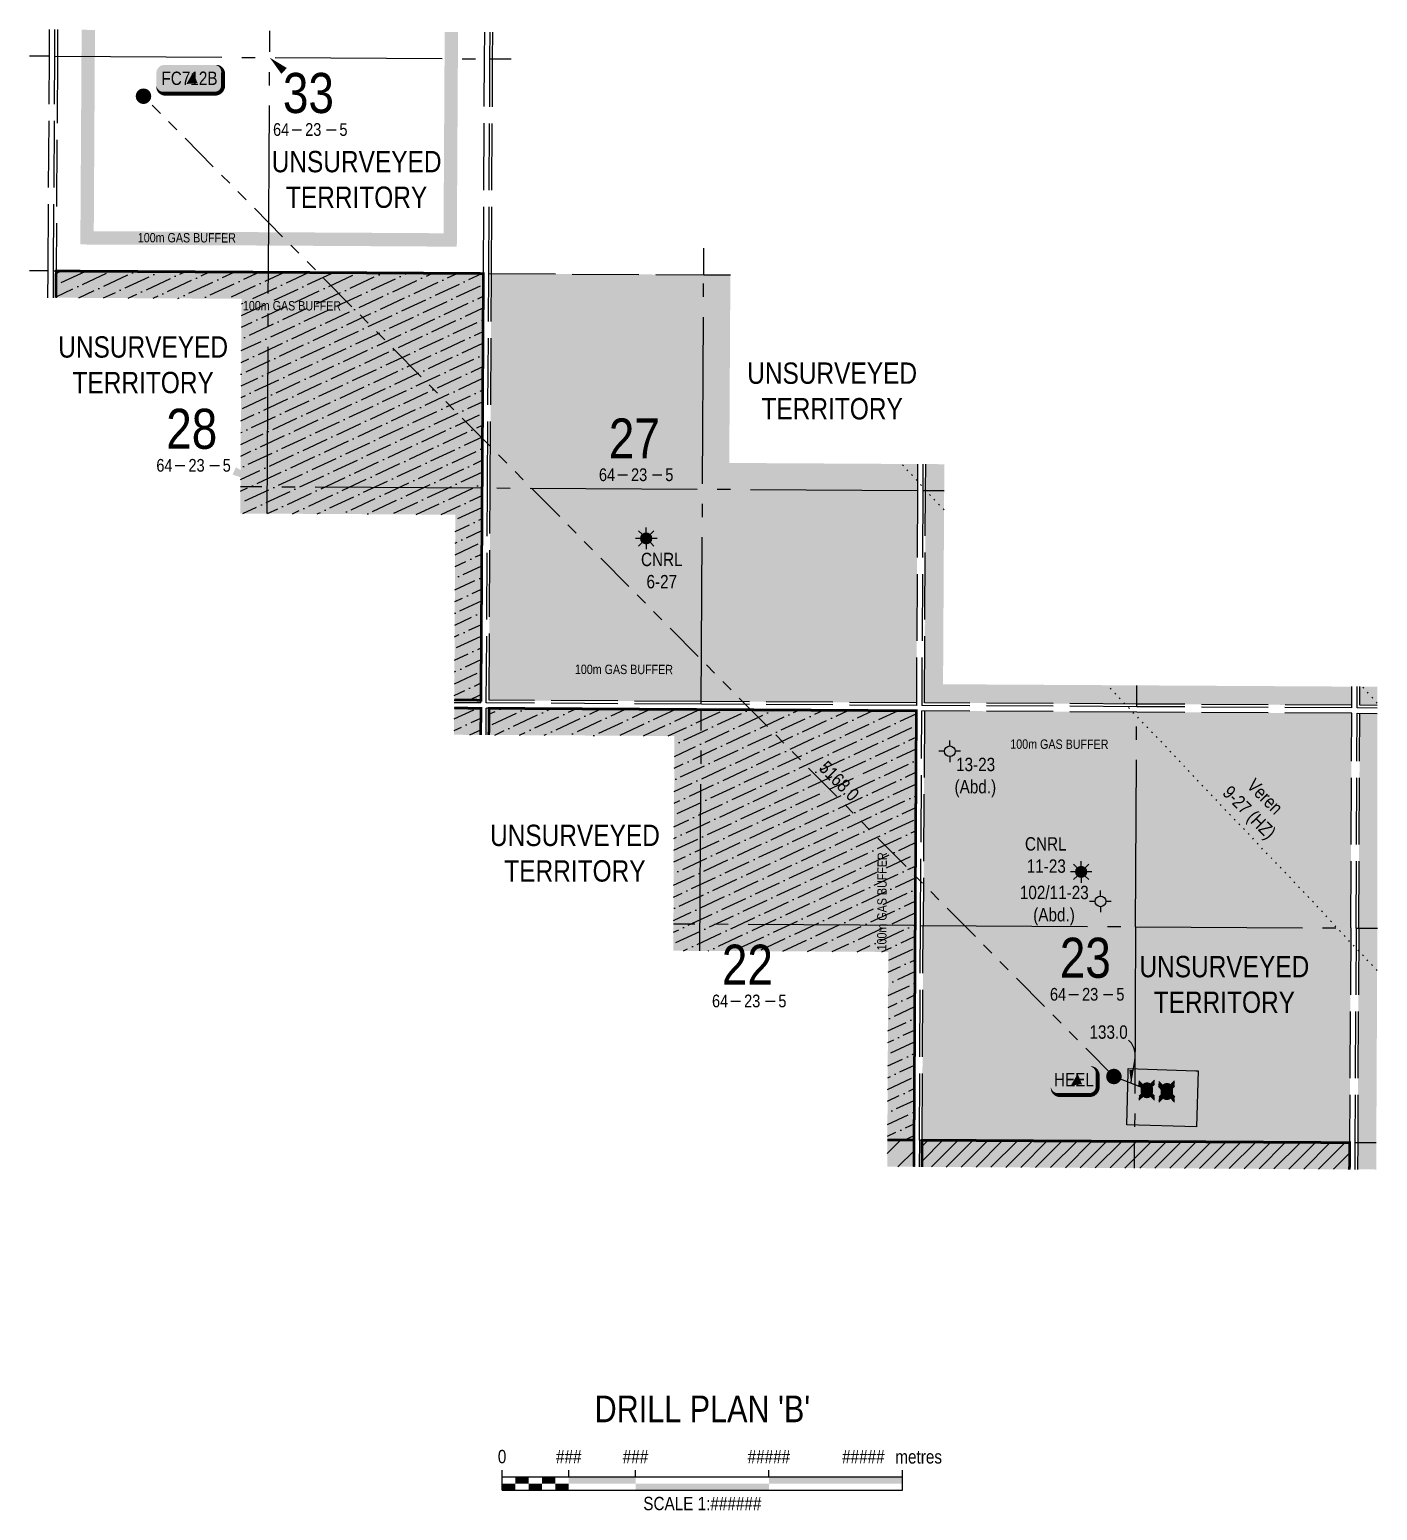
# Model space of a CAD drawing. Header units: inches. Extents: x 464475 to 485921, y 6038951 to 6050475.
# Drawn here: x 472596 to 473606, y 6040362 to 6041471 of the extents above; entities that cross this region are included whole.
import ezdxf
from ezdxf.enums import TextEntityAlignment as Align

# ---------------------------------------------------------------- set-up
doc = ezdxf.new("R2010")
doc.units = ezdxf.units.IN
doc.header["$LTSCALE"] = 5
for name, pattern in [('foc-DOT', [1, 0.2, -0.8]), ('foc-DRILLPATH', [14.75, 6, -1.75, 1.75, -1.75, 1.75, -1.75]), ('foc-QUARTERLINE', [33, 25, -3, 2, -3]), ('foc-UNSURVEYED', [12.5, 10, -2.5])]:
    doc.linetypes.add(name, pattern=pattern)
for name, color, linetype in [('10', 1, 'Continuous'), ('9', 3, 'Continuous'), ('ABADATA-DRILL-T', 8, 'Continuous'), ('AS-DRILL', 8, 'foc-DOT'), ('AS-DRILL-T', 8, 'Continuous'), ('AS-TARGET-GAS', 182, 'Continuous'), ('AS-TARGET-GAS-H', 181, 'Continuous'), ('DETAIL-T', 7, 'Continuous'), ('H-CP', 51, 'Continuous'), ('H-MOCL', 111, 'Continuous'), ('L-2', 7, 'Continuous'), ('L-BD', 7, 'Continuous'), ('L-MON', 1, 'Continuous'), ('L-QSEC', 8, 'foc-QUARTERLINE'), ('L-SECLBL', 7, 'Continuous'), ('L-UNS-T', 3, 'Continuous'), ('L-USEC', 7, 'foc-UNSURVEYED'), ('P-PDRILLPATH', 12, 'foc-DRILLPATH'), ('P-PROPOSED', 10, 'Continuous'), ('P-PROPOSED-H', 21, 'Continuous'), ('P-TEMP-HUSKY-NO CUT-H', 104, 'Continuous')]:
    doc.layers.add(name, color=color, linetype=linetype)
doc.layers.add('D56-EXISTING DISPOSITION', color=7, linetype='Continuous', true_color=0xa347ff)
doc.styles.add('80', font='ARIALN.TTF', dxfattribs={"height": 10})
doc.styles.add('80CG', font='ARIALN.TTF', dxfattribs={"height": 10})
doc.styles.add('80L', font='ARIALN.TTF', dxfattribs={"height": 10})
doc.styles.add('SIMPLEX', font='ARIALN.TTF')
doc.dimstyles.new('Compass 5 000', dxfattribs={"dimscale": 5, "dimtxt": 9, "dimasz": 2, "dimexe": 0.2, "dimexo": 0.0625, "dimgap": 0.5, "dimtad": 0, "dimtih": 1, "dimtoh": 1, "dimzin": 0, "dimdsep": 46, "dimtxsty": '80CG', "dimcen": 0.1, "dimse1": 1, "dimse2": 1, "dimclrd": 256, "dimclrt": 256, "dimaunit": 1, "dimadec": 4, "dimazin": 0, "dimtfac": 0.06, "dimtofl": 0, "dimtmove": 0, "dimatfit": 1, "dimfxl": 0.2, "dimtolj": 1, "dimtzin": 0, "dimlwd": -1, "dimarcsym": 0})
pattern_1 = [(25, (-33293.554, 10185.4706), (9.229754603, 13.057325538), [19.833232416, -3.966646483, 0, -3.966646483])]

# ---------------------------------------------------------------- blocks, each defined once
blk = doc.blocks.new('*U495')
at = {"color": 0}
for p, q in [((-150, 0), (-150, 15)), ((-100, 10), (-100, 15)), ((-50, 10), (-50, 15)), ((50, 10), (50, 15)), ((150.2, 0), (150.2, 15)), ((-150, 10), (150.2, 10)), ((-150, 0), (150.2, 0))]:
    blk.add_line(p, q, dxfattribs=at)
for points in [[(-150, 5), (-140, 5), (-150, 0), (-140, 0)], [(-140, 10), (-130, 10), (-140, 5), (-130, 5)], [(-130, 5), (-120, 5), (-130, 0), (-120, 0)], [(-120, 10), (-110, 10), (-120, 5), (-110, 5)], [(-110, 5), (-100, 5), (-110, 0), (-100, 0)], [(-100, 10), (-50, 10), (-100, 5), (-50, 5)], [(-50, 5), (50, 5), (-50, 0), (50, 0)], [(50, 10), (150.2, 10), (50, 5), (150.2, 5)]]:
    blk.add_solid(points, dxfattribs=at)
at = {"color": 0, "style": '80'}
blk.add_text('metres', height=10, dxfattribs=at).set_placement((162.2, 20), align=Align.CENTER)
at = {"color": 0, "char_height": 10, "style": '80'}
for s, insert, attachment_point in [('0', (-150, 30.2), 2), ('###', (-100, 30.2), 2), ('###', (-50, 30.2), 2), ('#####', (50, 30.2), 2), ('#####', (136.7, 30.2), 3), ('SCALE 1:######', (0.1, -5), 2)]:
    blk.add_mtext(s, dxfattribs=dict(at, insert=insert, attachment_point=attachment_point))
blk = doc.blocks.new('WC')
at = {"layer": 'L-MON'}
h = blk.add_hatch(color=255, dxfattribs=at)
h.dxf.hatch_style = 1
edge = h.paths.add_edge_path()
edge.add_arc((0, 0), 0.9, 0, 360)
at = {"layer": 'L-MON', "color": 240, "flags": 128}
for points in [[(-0.62, 0.5), (-1.23, 1.12)], [(0.52, 0.61), (1.13, 1.21)], [(-1.18, -1.18), (-0.56, -0.57)], [(1.16, -1.18), (0.56, -0.57)]]:
    blk.add_lwpolyline(points, dxfattribs=at)
at = {"layer": 'L-MON', "color": 240}
for radius in [0.8, 0.373]:
    blk.add_circle((0, 0), radius, dxfattribs=at)
blk = doc.blocks.new('plbh')
at = {"layer": 'L-MON'}
h = blk.add_hatch(color=255, dxfattribs=at)
h.dxf.hatch_style = 1
edge = h.paths.add_edge_path()
edge.add_arc((0, 0), 1.16, 0, 360)
h = blk.add_hatch(color=256, dxfattribs=at)
h.dxf.hatch_style = 1
h.paths.add_polyline_path([(-0.96, 0, 1), (0.96, 0, 1)])
h.paths.add_polyline_path([(0.91, 0, -1), (-0.91, 0, -1)], flags=16)
h.paths.add_polyline_path([(0.45, 0, -1), (-0.45, 0, -1)], flags=0)
h = blk.add_hatch(color=256, dxfattribs=at)
h.dxf.hatch_style = 1
h.paths.add_polyline_path([(-0.45, 0, 1), (0.45, 0, 1)])
h.paths.add_polyline_path([(0.4, 0, -1), (-0.4, 0, -1)], flags=16)
at = {"layer": 'L-MON', "color": 240}
for radius in [0.96, 0.91, 0.45, 0.4]:
    blk.add_circle((0, 0), radius, dxfattribs=at)
blk = doc.blocks.new('L-SECLBL')
at = {"layer": '9', "color": 7}
for p, q in [((-5.1, -27.8), (-12.3, -27.8)), ((20.7, -27.8), (13.5, -27.8))]:
    blk.add_line(p, q, dxfattribs=at)
at = {"layer": '10', "color": 2, "style": 'SIMPLEX'}
blk.add_attdef('SEC', text='', height=30, dxfattribs=at).set_placement((0, 0), align=Align.MIDDLE)
at = {"layer": '10', "color": 5, "style": '80L'}
blk.add_attdef('TWP', text='', height=9.5, dxfattribs=at).set_placement((-14.4, -27.4), align=Align.MIDDLE_RIGHT)
blk.add_attdef('RGE', text='', height=9.5, dxfattribs=at).set_placement((3.6, -27.4), align=Align.MIDDLE_CENTER)
blk.add_attdef('MER', text='', height=9.5, dxfattribs=at).set_placement((23.2, -27.4), align=Align.MIDDLE_LEFT)
blk = doc.blocks.new('GAS')
h = blk.add_hatch(color=255)
h.dxf.hatch_style = 1
edge = h.paths.add_edge_path()
edge.add_arc((0, 0), 0.9, 0, 360)
for p, q in [((-0.81, 0), (-1.62, 0)), ((-0.57, 0.57), (-1.14, 1.14)), ((0, 0.81), (0, 1.62)), ((0.57, 0.57), (1.14, 1.14)), ((1.62, 0), (0.81, 0)), ((-0.57, -0.57), (-1.14, -1.14)), ((0, -0.81), (0, -1.62)), ((1.14, -1.14), (0.57, -0.57))]:
    blk.add_line(p, q)
blk.add_circle((0, 0), 0.8)
blk = doc.blocks.new('GABD')
for p, q in [((-0.81, 0), (-1.62, 0)), ((0, 0.81), (0, 1.62)), ((1.62, 0), (0.81, 0)), ((0, -0.81), (0, -1.62))]:
    blk.add_line(p, q)
blk.add_circle((0, 0), 0.8)
blk = doc.blocks.new('*U501')
h = blk.add_hatch(color=254)
edge = h.paths.add_edge_path()
edge.add_line((-19, -11.5), (19, -11.5))
edge.add_arc((19, -5.5), 6, 270, 360)
edge.add_line((25, -5.5), (25, 4))
edge.add_arc((19, 4), 6, 0, 90)
edge.add_line((19, 10), (-19, 10))
edge.add_arc((-19, 4), 6, 90, 180)
edge.add_line((-25, 4), (-25, -5.5))
edge.add_arc((-19, -5.5), 6, 180, 270)
at = {"color": 1, "flags": 128}
blk.add_lwpolyline([(-19, -11.5, 3, 3, 0), (19, -11.5, 3, 3, 0.414214), (25, -5.5, 3, 3, 0), (25, 4, 3, 0, 0.414214), (19, 10, 0, 0, 0), (-19, 10, 0, 0, 0.414214), (-25, 4, 0, 0, 0), (-25, -5.5, 0, 3, 0.414214)], format="xyseb", close=True, dxfattribs=at)
blk.add_lwpolyline([(5.8, -3.4, 0, 10, 0), (0, 0, 5, 5, 0)], format="xyseb", dxfattribs=at)
at = {"color": 1, "style": '80'}
blk.add_attdef('ENTER_TEXT_001', (-36, -5), '', height=10, dxfattribs=at)
blk = doc.blocks.new('*U508')
h = blk.add_hatch(color=254)
edge = h.paths.add_edge_path()
edge.add_line((-11.5, -11.5), (11.5, -11.5))
edge.add_arc((11.5, -5.5), 6, 270, 360)
edge.add_line((17.5, -5.5), (17.5, 4))
edge.add_arc((11.5, 4), 6, 0, 90)
edge.add_line((11.5, 10), (-11.5, 10))
edge.add_arc((-11.5, 4), 6, 90, 180)
edge.add_line((-17.5, 4), (-17.5, -5.5))
edge.add_arc((-11.5, -5.5), 6, 180, 270)
at = {"color": 1, "flags": 128}
blk.add_lwpolyline([(-11.5, -11.5, 3, 3, 0), (11.5, -11.5, 3, 3, 0.414214), (17.5, -5.5, 3, 3, 0), (17.5, 4, 3, 0, 0.414214), (11.5, 10, 0, 0, 0), (-11.5, 10, 0, 0, 0.414214), (-17.5, 4, 0, 0, 0), (-17.5, -5.5, 0, 3, 0.414214)], format="xyseb", close=True, dxfattribs=at)
blk.add_lwpolyline([(5.8, -3.4, 0, 10, 0), (0, 0, 5, 5, 0)], format="xyseb", dxfattribs=at)
at = {"color": 1, "style": '80'}
blk.add_attdef('ENTER_TEXT_001', (-36, -5), '', height=10, dxfattribs=at)

msp = doc.modelspace()

# ---------------------------------------------------------------- hatches: boundary and pattern name
at = {"layer": 'AS-TARGET-GAS-H'}
h = msp.add_hatch(color=256, dxfattribs=at)
h.dxf.hatch_style = 1
h.paths.add_polyline_path([(472917.14, 6041468.978), (472907.146, 6041469.036), (472906.286, 6041318.227), (472644.379, 6041319.764), (472645.284, 6041470.564), (472635.29, 6041470.622), (472634.324, 6041309.828), (472916.224, 6041308.174)])
h = msp.add_hatch(color=256, dxfattribs=at)
h.dxf.hatch_style = 1
h.paths.add_polyline_path([(472916.005, 6041268.195), (472755.056, 6041269.14), (472754.998, 6041259.145), (472905.954, 6041258.259), (472905.102, 6041107.448), (472915.097, 6041107.389)])
h = msp.add_hatch(color=256, dxfattribs=at)
h.dxf.hatch_style = 1
h.paths.add_polyline_path([(473241.293, 6041145.468), (473231.298, 6041145.526), (473230.503, 6040994.717), (472968.465, 6040996.244), (472969.943, 6041257.885), (473120.891, 6041257.006), (473120.949, 6041267), (472960.005, 6041267.938), (472958.414, 6040986.308), (473240.444, 6040984.664)])
h = msp.add_hatch(color=256, dxfattribs=at)
h.dxf.hatch_style = 1
h.paths.add_polyline_path([(473240.213, 6040940.664), (473079.2, 6040941.603), (473079.145, 6040931.608), (473230.165, 6040930.728), (473229.37, 6040779.917), (473239.364, 6040779.859)])
h = msp.add_hatch(color=256, dxfattribs=at)
h.dxf.hatch_style = 1
h.paths.add_polyline_path([(473566.259, 6040938.774), (473284.212, 6040940.409), (473282.726, 6040658.776), (473564.878, 6040657.138)])
h.paths.add_polyline_path([(473554.933, 6040667.191), (473292.774, 6040668.712), (473294.154, 6040930.356), (473556.215, 6040928.837)], flags=16)
at = {"layer": 'H-CP'}
h = msp.add_hatch(color=256, dxfattribs=at)
h.dxf.hatch_style = 1
h.paths.add_polyline_path([(472616.225, 6041289.932), (472616.105, 6041269.943), (472755.052, 6041269.138), (472754.12, 6041108.324), (472915.097, 6041107.415), (472914.313, 6040968.586), (472934.302, 6040968.469), (472936.107, 6041288.067)])
h = msp.add_hatch(color=256, dxfattribs=at)
h.dxf.hatch_style = 1
h.paths.add_polyline_path([(473101.076, 6041287.106), (472942.139, 6041288.032), (472940.334, 6040968.434), (473260.339, 6040966.569), (473261.176, 6041125.363), (473100.198, 6041126.301)])
h = msp.add_hatch(color=256, dxfattribs=at)
h.dxf.hatch_style = 1
h.paths.add_polyline_path([(473261.282, 6041145.352), (473120.245, 6041146.174), (473121.065, 6041286.989), (473101.076, 6041287.106), (473100.198, 6041126.301), (473261.176, 6041125.363)])
h = msp.add_hatch(color=256, dxfattribs=at)
h.dxf.hatch_style = 1
h.paths.add_polyline_path([(473281.281, 6041145.235), (473267.313, 6041145.317), (473267.208, 6041125.328), (473281.165, 6041125.247)])
h = msp.add_hatch(color=256, dxfattribs=at)
h.dxf.hatch_style = 1
h.paths.add_polyline_path([(473267.208, 6041125.328), (473281.165, 6041125.247), (473280.326, 6040980.411), (473425.438, 6040979.57), (473425.367, 6040965.612), (473266.37, 6040966.534)])
h = msp.add_hatch(color=256, dxfattribs=at)
h.dxf.hatch_style = 1
h.paths.add_polyline_path([(473586.444, 6040978.637), (473425.438, 6040979.57), (473425.367, 6040965.612), (473586.375, 6040964.679)])
h = msp.add_hatch(color=256, dxfattribs=at)
h.dxf.hatch_style = 1
h.paths.add_polyline_path([(473605.45, 6040978.526), (473592.476, 6040978.602), (473592.407, 6040964.644), (473605.457, 6040964.569)])
h = msp.add_hatch(color=256, dxfattribs=at)
h.dxf.hatch_style = 1
h.paths.add_polyline_path([(472914.279, 6040962.554), (472934.268, 6040962.437), (472934.155, 6040942.448), (472914.166, 6040942.557)])
h = msp.add_hatch(color=256, dxfattribs=at)
h.dxf.hatch_style = 1
h.paths.add_polyline_path([(473258.611, 6040638.926), (473238.622, 6040639.043), (473239.365, 6040779.937), (473078.322, 6040780.786), (473079.2, 6040941.656), (472940.187, 6040942.413), (472940.3, 6040962.402), (473260.307, 6040960.537)])
h = msp.add_hatch(color=256, dxfattribs=at)
h.dxf.hatch_style = 1
h.paths.add_polyline_path([(473266.338, 6040960.502), (473264.643, 6040638.891), (473584.769, 6040637.033), (473586.346, 6040958.647)])
h = msp.add_hatch(color=256, dxfattribs=at)
h.dxf.hatch_style = 1
h.paths.add_polyline_path([(473605.461, 6040958.577), (473592.378, 6040958.625), (473591.589, 6040797.822), (473605.547, 6040797.781)])
h = msp.add_hatch(color=256, dxfattribs=at)
h.dxf.hatch_style = 1
h.paths.add_polyline_path([(473605.547, 6040797.781), (473591.59, 6040797.822), (473590.801, 6040637.019), (473604.759, 6040636.987)])
h = msp.add_hatch(color=256, dxfattribs=at)
h.dxf.hatch_style = 1
h.paths.add_polyline_path([(473604.759, 6040636.987), (473590.801, 6040637.019), (473590.801, 6040636.998), (473590.703, 6040617.009), (473604.66, 6040616.927)])
at = {"layer": 'H-MOCL'}
h = msp.add_hatch(color=256, dxfattribs=at)
h.dxf.hatch_style = 1
h.paths.add_polyline_path([(473238.622, 6040639.043), (473258.611, 6040638.926), (473258.505, 6040618.937), (473238.516, 6040619.053)])
h = msp.add_hatch(color=256, dxfattribs=at)
h.dxf.hatch_style = 1
h.paths.add_polyline_path([(473264.642, 6040638.891), (473584.769, 6040637.033), (473584.664, 6040617.044), (473264.537, 6040618.902)])
at = {"layer": 'P-PROPOSED-H'}
h = msp.add_hatch(color=256, dxfattribs=at)
h.dxf.hatch_style = 1
h.paths.add_polyline_path([(473417.821, 6040650.268), (473418.936, 6040689.515), (473418.989, 6040692.484), (473469.584, 6040690.836), (473471.306, 6040690.791), (473470.113, 6040648.782)])
at = {"layer": 'P-TEMP-HUSKY-NO CUT-H', "true_color": 0x0582ff}
h = msp.add_hatch(dxfattribs=at)
h.set_pattern_fill('ANSI36', color=150, scale=2.498675, angle=340)
h.set_pattern_definition(pattern_1)
h.paths.add_polyline_path([(472754.12, 6041108.324), (472915.097, 6041107.415), (472914.313, 6040968.586), (472934.302, 6040968.469), (472936.107, 6041288.067), (472616.23, 6041289.932), (472616.105, 6041269.943), (472755.052, 6041269.138)])
h = msp.add_hatch(dxfattribs=at)
h.set_pattern_fill('ANSI36', color=150, scale=2.498675, angle=340)
h.set_pattern_definition(pattern_1)
h.paths.add_polyline_path([(472914.166, 6040942.557), (472914.279, 6040962.554), (472934.268, 6040962.437), (472934.155, 6040942.448)])
h = msp.add_hatch(dxfattribs=at)
h.set_pattern_fill('ANSI36', color=150, scale=2.498675, angle=340)
h.set_pattern_definition(pattern_1)
h.paths.add_polyline_path([(473078.322, 6040780.786), (473079.2, 6040941.656), (472940.187, 6040942.413), (472940.3, 6040962.402), (473260.307, 6040960.537), (473258.611, 6040638.926), (473238.622, 6040639.043), (473239.365, 6040779.937)])
at = {"layer": 'P-TEMP-HUSKY-NO CUT-H'}
h = msp.add_hatch(dxfattribs=at)
h.set_pattern_fill('ANSI31', color=256, scale=4)
h.set_pattern_definition([(45, (378166.866, 4831789.988), (-8.98025612, 8.98025612), [])])
h.paths.add_polyline_path([(473238.516, 6040619.053), (473238.622, 6040639.043), (473258.611, 6040638.926), (473258.505, 6040618.937)])
h = msp.add_hatch(dxfattribs=at)
h.set_pattern_fill('ANSI31', color=256, scale=2.498675)
h.set_pattern_definition([(45, (-33293.554, 10185.4706), (-5.609685254, 5.609685254), [])])
h.paths.add_polyline_path([(473264.642, 6040638.891), (473584.769, 6040637.033), (473584.664, 6040617.044), (473264.537, 6040618.902)])

# ---------------------------------------------------------------- linework, layer by layer
at = {"layer": 'AS-DRILL'}
msp.add_line((473285.372, 6040930.186), (473285.372, 6040930.186), dxfattribs=at)
at = {"layer": 'AS-DRILL', "flags": 128}
for points in [[(473281.09, 6041110.95), (473279.172, 6041112.865), (473275.388, 6041116.855), (473271.683, 6041120.93), (473267.984, 6041125.029), (473264.293, 6041129.124), (473260.584, 6041133.206), (473256.883, 6041137.289), (473253.144, 6041141.32), (473249.393, 6041145.35), (473249.326, 6041145.421)], [(473605.391, 6040766.018), (473603.782, 6040767.696), (473600.005, 6040771.708), (473596.222, 6040775.727), (473592.47, 6040779.757), (473588.705, 6040783.782), (473584.877, 6040787.746), (473581.086, 6040791.744), (473577.327, 6040795.779), (473573.572, 6040799.825), (473569.85, 6040803.89), (473566.133, 6040807.944), (473562.41, 6040812.023), (473558.671, 6040816.068), (473554.852, 6040820.068), (473551.038, 6040824.05), (473547.207, 6040828.03), (473543.421, 6040832.026), (473539.664, 6040836.049), (473535.864, 6040840.043), (473532.111, 6040844.072), (473528.31, 6040848.074), (473524.45, 6040852), (473520.58, 6040855.938), (473516.791, 6040859.944), (473513.098, 6040864.027), (473509.379, 6040868.105), (473505.573, 6040872.076), (473501.697, 6040875.978), (473497.817, 6040879.889), (473493.986, 6040883.84), (473490.222, 6040887.858), (473486.477, 6040891.883), (473482.676, 6040895.871), (473478.872, 6040899.867), (473475.107, 6040903.895), (473471.322, 6040907.896), (473467.542, 6040911.904), (473463.785, 6040915.919), (473460.024, 6040919.949), (473456.252, 6040923.969), (473452.471, 6040927.978), (473448.699, 6040931.986), (473444.956, 6040936.023), (473441.181, 6040940.043), (473437.333, 6040943.993), (473433.51, 6040947.969), (473429.702, 6040951.958), (473425.84, 6040955.882), (473422.013, 6040959.848), (473418.248, 6040963.876), (473414.46, 6040967.89), (473410.685, 6040971.901), (473406.908, 6040975.915), (473403.12, 6040979.916)], [(473605.457, 6040966.244), (473602.515, 6040969.442), (473598.8, 6040973.512), (473595.139, 6040977.623), (473594.297, 6040978.591)]]:
    msp.add_lwpolyline(points, dxfattribs=at)
at = {"layer": 'D56-EXISTING DISPOSITION', "const_width": 1.999, "flags": 128}
for points in [[(472616.105, 6041269.943), (472616.225, 6041289.932), (472775.162, 6041289.012), (472936.107, 6041288.067), (472935.199, 6041127.262), (472934.302, 6040968.469), (472914.313, 6040968.586)], [(472914.279, 6040962.554), (472934.268, 6040962.437), (472934.155, 6040942.448)], [(472940.187, 6040942.413), (472940.3, 6040962.402), (473099.298, 6040961.475), (473260.307, 6040960.537), (473259.459, 6040799.731), (473258.611, 6040638.926), (473238.622, 6040639.043)], [(473238.622, 6040639.043), (473258.611, 6040638.926), (473258.505, 6040618.937)], [(473264.537, 6040618.902), (473264.643, 6040638.891), (473423.701, 6040637.968), (473584.769, 6040637.033), (473584.664, 6040617.044)]]:
    msp.add_lwpolyline(points, dxfattribs=at)
at = {"layer": 'L-QSEC'}
for p, q in [((472775.162, 6041289.012), (472776.219, 6041469.8)), ((472611.159, 6041450.773), (472596.338, 6041450.859)), ((472615.181, 6041450.749), (472937.015, 6041448.872)), ((472941.037, 6041448.849), (472957.004, 6041448.756)), ((473101.076, 6041287.106), (473101.186, 6041307.095)), ((472774.108, 6041108.211), (472775.162, 6041289.012)), ((473099.32, 6040965.497), (473101.076, 6041287.106)), ((472935.199, 6041127.262), (472754.236, 6041128.317)), ((473261.176, 6041125.363), (472939.22, 6041127.239)), ((473281.165, 6041125.247), (473265.198, 6041125.339)), ((473425.357, 6040963.602), (473425.438, 6040979.57)), ((473098.311, 6040780.681), (473099.298, 6040961.475)), ((473424.519, 6040798.774), (473425.337, 6040959.58)), ((473259.459, 6040799.731), (473078.431, 6040800.787)), ((473263.48, 6040799.708), (473424.519, 6040798.774)), ((473424.519, 6040798.774), (473423.701, 6040637.968)), ((473424.519, 6040798.774), (473585.558, 6040797.84)), ((473589.579, 6040797.828), (473605.547, 6040797.781)), ((473423.599, 6040617.979), (473423.701, 6040637.968))]:
    msp.add_line(p, q, dxfattribs=at)
at = {"layer": 'L-SECLBL', "flags": 128}
for points in [[(472776.103, 6041449.811, 0, 5.997, 0), (472786.903, 6041439.796, 0, 0, 0)], [(472774.225, 6041128.2, 0, 5.997, 0), (472749.606, 6041140.241, 0, 0, 0)], [(473100.198, 6041126.301, 0, 5.997, 0), (473083.762, 6041135.298, 0, 0, 0)], [(473098.42, 6040800.67, 0, 5.997, 0), (473114.351, 6040787.261, 0, 0, 0)], [(473424.519, 6040798.774, 0, 5.997, 0), (473410.746, 6040784.869, 0, 0, 0)]]:
    msp.add_lwpolyline(points, format="xyseb", dxfattribs=at)
at = {"layer": 'L-USEC'}
for p, q in [((472611.159, 6041450.773), (472611.28, 6041470.762)), ((472615.181, 6041450.749), (472615.302, 6041470.738)), ((472617.312, 6041470.727), (472617.191, 6041450.738)), ((472937.015, 6041448.872), (472937.129, 6041468.861)), ((472941.037, 6041448.849), (472941.151, 6041468.838)), ((472943.047, 6041448.837), (472943.161, 6041468.826)), ((472610.193, 6041289.967), (472611.159, 6041450.773)), ((472614.215, 6041289.943), (472615.181, 6041450.749)), ((472617.191, 6041450.738), (472616.225, 6041289.932)), ((472936.107, 6041288.067), (472937.015, 6041448.872)), ((472940.129, 6041288.044), (472941.037, 6041448.849)), ((472942.139, 6041288.032), (472943.047, 6041448.837)), ((472610.193, 6041289.967), (472596.338, 6041290.047)), ((472610.073, 6041269.978), (472610.193, 6041289.967)), ((472614.095, 6041269.955), (472614.215, 6041289.943)), ((472775.162, 6041289.012), (472614.215, 6041289.944)), ((472616.225, 6041289.932), (472616.105, 6041269.943)), ((472936.107, 6041288.067), (472775.162, 6041289.012)), ((472935.199, 6041127.262), (472936.107, 6041288.067)), ((472939.22, 6041127.239), (472940.129, 6041288.044)), ((472940.129, 6041288.044), (473101.076, 6041287.106)), ((472941.23, 6041127.227), (472942.139, 6041288.032)), ((473101.076, 6041287.106), (473121.065, 6041286.989)), ((473261.282, 6041145.352), (473261.176, 6041125.363)), ((473265.303, 6041145.328), (473265.198, 6041125.341)), ((473267.208, 6041125.328), (473267.313, 6041145.317)), ((472934.291, 6040966.459), (472935.199, 6041127.262)), ((472938.313, 6040966.436), (472939.22, 6041127.239)), ((472940.334, 6040968.434), (472941.23, 6041127.227)), ((473261.176, 6041125.363), (473260.328, 6040964.559)), ((473265.198, 6041125.341), (473264.35, 6040964.535)), ((473266.37, 6040966.534), (473267.208, 6041125.328)), ((473586.365, 6040962.669), (473586.444, 6040978.637)), ((473590.387, 6040962.646), (473590.466, 6040978.613)), ((473592.407, 6040964.644), (473592.476, 6040978.602)), ((472934.291, 6040966.459), (472914.302, 6040966.576)), ((472914.313, 6040968.586), (472934.302, 6040968.469)), ((473099.322, 6040965.497), (472938.313, 6040966.436)), ((473099.331, 6040967.507), (472940.334, 6040968.434)), ((473260.339, 6040966.569), (473099.331, 6040967.507)), ((473425.367, 6040965.612), (473266.37, 6040966.534)), ((472934.268, 6040962.437), (472914.279, 6040962.554)), ((472934.155, 6040942.448), (472934.268, 6040962.437)), ((472938.177, 6040942.425), (472938.29, 6040962.414)), ((473099.298, 6040961.475), (472938.29, 6040962.414)), ((472940.3, 6040962.402), (472940.187, 6040942.413)), ((473260.307, 6040960.537), (473099.298, 6040961.475)), ((473260.328, 6040964.559), (473099.322, 6040965.497)), ((473259.459, 6040799.731), (473260.307, 6040960.537)), ((473263.481, 6040799.71), (473264.329, 6040960.514)), ((473425.337, 6040959.58), (473264.329, 6040960.514)), ((473425.36, 6040963.602), (473264.35, 6040964.535)), ((473266.338, 6040960.502), (473265.491, 6040799.7)), ((473586.346, 6040958.647), (473425.337, 6040959.58)), ((473586.365, 6040962.669), (473425.36, 6040963.602)), ((473586.375, 6040964.679), (473425.367, 6040965.612)), ((473585.558, 6040797.84), (473586.346, 6040958.647)), ((473589.579, 6040797.82), (473590.368, 6040958.633)), ((473590.368, 6040958.633), (473605.457, 6040958.577)), ((473605.457, 6040962.559), (473590.387, 6040962.646)), ((473591.589, 6040797.822), (473592.378, 6040958.625)), ((473605.457, 6040964.569), (473592.407, 6040964.644)), ((473258.611, 6040638.926), (473259.459, 6040799.731)), ((473262.632, 6040638.903), (473263.48, 6040799.71)), ((473264.643, 6040638.891), (473265.491, 6040799.7)), ((473585.558, 6040797.84), (473584.769, 6040637.033)), ((473589.579, 6040797.82), (473588.79, 6040637.009)), ((473591.59, 6040797.81), (473590.801, 6040636.998)), ((473238.622, 6040639.043), (473258.611, 6040638.926)), ((473258.611, 6040638.926), (473258.505, 6040618.937)), ((473262.632, 6040638.905), (473262.527, 6040618.914)), ((473423.701, 6040637.968), (473262.632, 6040638.903)), ((473264.537, 6040618.902), (473264.642, 6040638.891)), ((473584.769, 6040637.033), (473423.701, 6040637.968)), ((473584.769, 6040637.033), (473584.664, 6040617.044)), ((473588.791, 6040637.011), (473588.685, 6040617.02)), ((473604.759, 6040636.987), (473588.79, 6040637.024)), ((473590.801, 6040637.019), (473590.703, 6040617.009))]:
    msp.add_line(p, q, dxfattribs=at)
at = {"layer": 'P-PDRILLPATH'}
for p, q in [((473408.251, 6040686.599), (472681.595, 6041420.872)), ((473432.954, 6040676.763), (473408.251, 6040686.599))]:
    msp.add_line(p, q, dxfattribs=at)
at = {"layer": 'P-PROPOSED', "flags": 128}
msp.add_lwpolyline([(473417.821, 6040650.268), (473418.936, 6040689.515), (473418.989, 6040692.484), (473469.584, 6040690.836), (473471.306, 6040690.791), (473470.113, 6040648.782)], close=True, dxfattribs=at)

# ---------------------------------------------------------------- block references
at = {"layer": 'AS-DRILL-T', "xscale": 4.997349899999994, "yscale": 4.997349899999994, "zscale": 4.997349899999994}
for name, p in [('GAS', (473058.044, 6041089.643)), ('GABD', (473285.372, 6040930.186)), ('GAS', (473383.753, 6040839.866)), ('GABD', (473398.202, 6040817.758))]:
    msp.add_blockref(name, p, dxfattribs=at)
at = {"layer": 'L-2', "xscale": 0.9991279913569413, "yscale": 0.9991279913569413, "zscale": 0.9991279913569413}
msp.add_blockref('*U495', (473099.987, 6040376.724), dxfattribs=at)
at = {"layer": 'L-BD', "linetype": 'Continuous'}
ref = msp.add_blockref('*U501', (472716.226, 6041434.308), dxfattribs=dict(at, xscale=0.99946998, yscale=0.99946998, zscale=0.99946998))
ref.add_attrib('ENTER_TEXT_001', 'FC712B', (472695.047, 6041429.307), dxfattribs={"layer": '0', "color": 1, "height": 9.9947, "style": '80'})
ref = msp.add_blockref('*U508', (473378.576, 6040684.243), dxfattribs=dict(at, xscale=0.99946998, yscale=0.99946998, zscale=0.99946998))
ref.add_attrib('ENTER_TEXT_001', 'HEEL', (473363.4, 6040679.246), dxfattribs={"layer": '0', "color": 1, "height": 9.9947, "style": '80'})
at = {"layer": 'L-MON', "xscale": 4.997349899999989, "yscale": 4.997349899999989, "zscale": 4.997349899999989}
for name, p in [('plbh', (472681.595, 6041420.872)), ('plbh', (473408.251, 6040686.599)), ('WC', (473432.897, 6040674.796)), ('WC', (473432.926, 6040675.78)), ('WC', (473432.954, 6040676.763)), ('WC', (473432.982, 6040677.747)), ('WC', (473447.863, 6040673.384)), ('WC', (473447.891, 6040674.367)), ('WC', (473447.919, 6040675.351)), ('WC', (473447.948, 6040676.334)), ('WC', (473447.976, 6040677.318))]:
    msp.add_blockref(name, p, dxfattribs=at)
at = {"layer": 'L-SECLBL', "xscale": 0.99946998, "yscale": 0.99946998, "zscale": 0.99946998}
for p, values in [((472805.117, 6041423.318), {'SEC': '33', 'TWP': '64', 'RGE': '23', 'MER': '5'}), ((472717.736, 6041171.777), {'SEC': '28', 'TWP': '64', 'RGE': '23', 'MER': '5'}), ((473049.14, 6041164.739), {'SEC': '27', 'TWP': '64', 'RGE': '23', 'MER': '5'}), ((473386.869, 6040775.543), {'SEC': '23', 'TWP': '64', 'RGE': '23', 'MER': '5'}), ((473133.808, 6040770.554), {'SEC': '22', 'TWP': '64', 'RGE': '23', 'MER': '5'})]:
    msp.add_blockref('L-SECLBL', p, dxfattribs=at).add_auto_attribs(values)

# ---------------------------------------------------------------- texts
at = {"layer": 'ABADATA-DRILL-T', "char_height": 9.9947, "attachment_point": 1, "style": '80L'}
for s, width, insert in [('\\pi12.636;CNRL\\P\\pi16.748;6-27', 55.45471, (473041.499, 6041078.906)), ('\\pi0.33085;CNRL\\P\\pi1.6671;11-23', 30.84352, (473341.314, 6040865.857))]:
    msp.add_mtext_dynamic_manual_height_columns(s, width=width, gutter_width=50.026, heights=[0], dxfattribs=dict(at, insert=insert))
at = {"layer": 'ABADATA-DRILL-T', "linetype": 'Continuous', "char_height": 9.9947, "attachment_point": 1, "style": '80L'}
for s, insert in [('\\pi1.5443;13-23\\P\\pi0.40237;(Abd.)', (473288.508, 6040925.333)), ('\\pi-9.5991;102/11-23\\P\\pi0.40237;(Abd.)', (473347.431, 6040829.437))]:
    msp.add_mtext_dynamic_manual_height_columns(s, width=30.59795, gutter_width=200.105, heights=[0], dxfattribs=dict(at, insert=insert))
at = {"layer": 'ABADATA-DRILL-T', "insert": (473506.65, 6040918.353), "char_height": 9.9947, "attachment_point": 1, "rotation": 314.777272, "style": '80L'}
msp.add_mtext_dynamic_manual_height_columns('\\pi10.764;Veren\\P\\pi1.6964;9-27 (HZ)', width=51.21869, gutter_width=50.026, heights=[0], dxfattribs=at)
at = {"layer": 'AS-TARGET-GAS', "char_height": 6.99629, "attachment_point": 1, "rotation": 359.872457, "style": '80L'}
for insert in [(472677.348, 6041318.437), (473004.638, 6040995.11), (473330.7, 6040939.1)]:
    msp.add_mtext_dynamic_manual_height_columns('100m GAS BUFFER', width=83.98177, gutter_width=190, heights=[0], dxfattribs=dict(at, insert=insert))
at = {"layer": 'AS-TARGET-GAS', "char_height": 6.99629, "attachment_point": 1, "style": '80L', "bg_fill": 1, "box_fill_scale": 1.15, "bg_fill_color": 181, "bg_fill_transparency": 0}
for insert, rotation in [((472756.054, 6041267.491), 359.872457), ((473230.888, 6040781.052), 89.697891)]:
    msp.add_mtext_dynamic_manual_height_columns('100m GAS BUFFER', width=73.48405, gutter_width=190, heights=[0], dxfattribs=dict(at, insert=insert, rotation=rotation))
at = {"layer": 'DETAIL-T', "color": 3, "insert": (473100.106, 6040437.612), "char_height": 19.98256, "width": 313.75972, "attachment_point": 5, "style": '80CG'}
msp.add_mtext("DRILL PLAN 'B'", dxfattribs=at)
at = {"layer": 'L-BD', "style": '80L'}
msp.add_text('133.0', height=9.9947, dxfattribs=at).set_placement((473404.277, 6040719.894), align=Align.MIDDLE)
at = {"layer": 'L-BD', "insert": (473206.126, 6040911.448), "char_height": 9.9947, "width": 31.88936, "attachment_point": 2, "rotation": 314.7012, "style": '80L', "bg_fill": 1, "box_fill_scale": 1.15, "bg_fill_color": 51, "bg_fill_transparency": 0}
msp.add_mtext('5168.0', dxfattribs=at)
at = {"layer": 'L-UNS-T', "color": 3, "char_height": 15.99152, "attachment_point": 5, "style": '80L'}
for insert in [(472841.17, 6041358.454), (472681.342, 6041219.622), (473197.264, 6041199.993), (473004.666, 6040853.799), (473490.948, 6040755.468)]:
    msp.add_mtext_dynamic_manual_height_columns('UNSURVEYED TERRITORY', width=126.34675, gutter_width=47.475, heights=[0], dxfattribs=dict(at, insert=insert))

# ---------------------------------------------------------------- leaders
at = {"layer": 'L-BD', "path_type": 1}
msp.add_leader([(473421.153, 6040681.462), (473421.968, 6040710.611), (473419.167, 6040713.852)], dimstyle='Compass 5 000', override={"dimgap": 0.5, "dimtad": 0}, dxfattribs=at)

doc.saveas('drawing.dxf')
